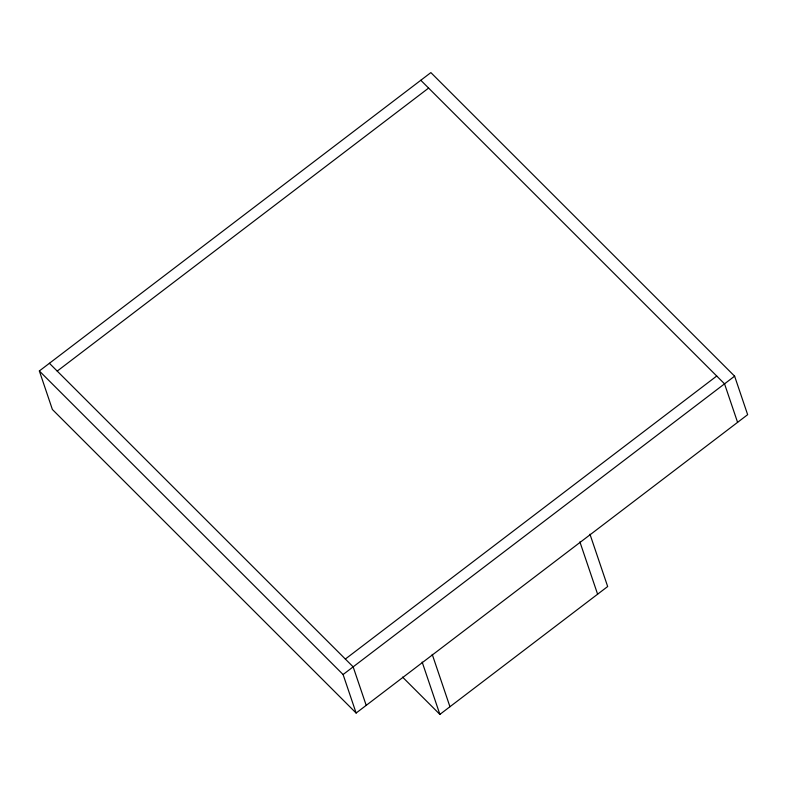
<?xml version="1.0" encoding="UTF-8"?>
<svg xmlns="http://www.w3.org/2000/svg" width="787" height="787" viewBox="0 0 787 787"><rect width="100%" height="100%" fill="white"/><g stroke="black" fill="none" stroke-linecap="round" stroke-linejoin="round"><path stroke-width="1.18" d="M39.35 370.962L430.873 72.601L734.615 376.166L747.65 414.68L356.127 713.042L52.385 409.476L39.35 370.962L343.093 674.528L356.127 713.042M57.225 371.09L428.61 88.075M345.345 659.044L716.731 376.029M343.093 674.528L734.615 376.166M402.56 677.105L439.884 714.399L607.672 586.531L589.955 534.186M420.799 80.264L724.542 383.84L737.586 422.353M49.414 363.289L353.156 666.855L366.201 705.368M579.891 541.859L597.608 594.205M432.23 654.381L449.948 706.736M422.157 662.054L439.884 714.399"/></g></svg>
